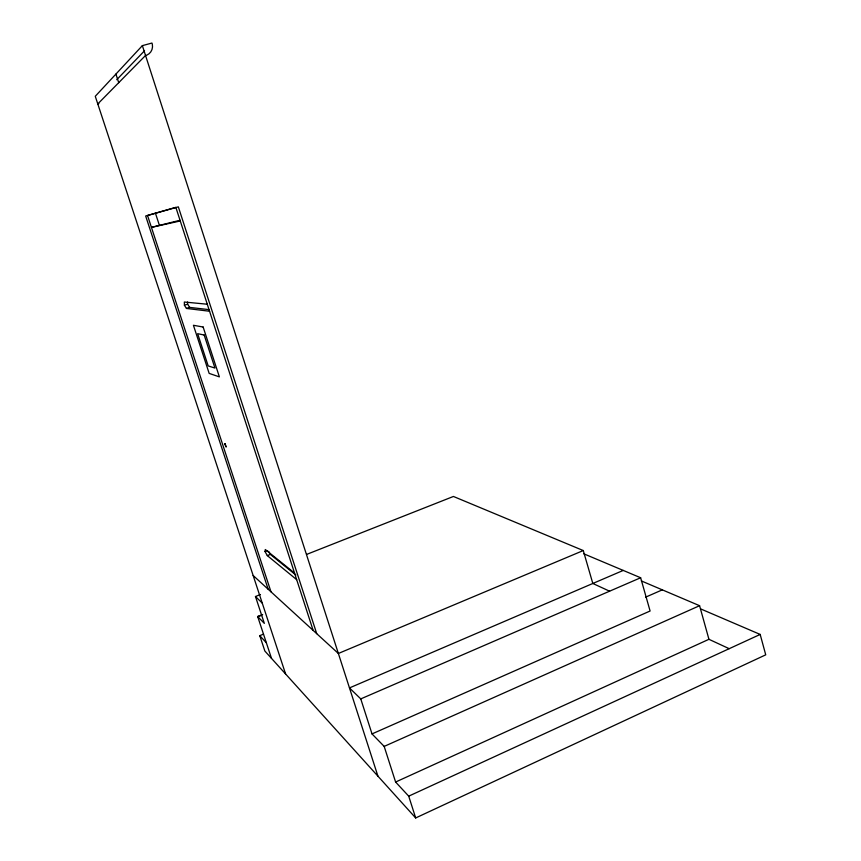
<?xml version="1.0" encoding="UTF-8"?>
<svg xmlns="http://www.w3.org/2000/svg" width="861" height="861" viewBox="0 0 861 861"><rect width="100%" height="100%" fill="white"/><g stroke="black" fill="none" stroke-linecap="round" stroke-linejoin="round"><path stroke-width="1.29" d="M296.668 579.647L267.297 555.603L264.994 551.503L265.306 549.512L294.537 573.049M98.832 103.643L97.788 103.933L145.531 55.47L146.854 55.104A10.547 9.901 48.2 0 0 152.343 44.277L151.945 43.05L142.366 45.633L95.27 96.292L285.604 673.991M116.73 79.718L144.53 50.767M263.509 634.137L259.774 635.666L264.854 651.024L415.68 817.95L765.73 654.834L760.177 634.428L700.542 608.856M623.235 570.423L349.469 687.917L360.759 698.895L372.017 733.916L384.178 746.401L395.608 782.036L408.717 796.156L760.177 634.428M395.608 782.036L708.937 639.303L729.192 648.688M384.178 746.401L699.584 605.703L708.937 639.303M372.017 733.916L650.098 611.009L640.638 577.753L583.876 553.838M645.632 597.157L662.313 589.85M360.759 698.895L640.638 577.753M609.588 591.195L592.82 583.478L583.274 550.556L338.362 653.477L253.166 575.514M262.659 614.517L257.676 616.541L271.506 658.374M261.529 615.411L257.676 616.541L264.338 623.375L255.469 596.512L260.452 594.52M306.645 554.409L453.424 496.463L583.274 550.556M267.297 555.603L270.343 554.409L295.883 575.03M264.994 551.503L267.018 550.706M209.567 311.241L186.46 308.453L184.405 305.224L187.601 304.17L187.569 302.028M186.46 308.453L189.657 307.399L209.137 309.637M179.992 220.276L151.428 227.369L180.261 220.965M175.795 207.34L147.532 215.487L270.978 591.808M207.286 304.224L184.351 302.017L184.405 305.224M641.37 580.938L699.584 605.703M255.469 596.512L262.25 603.098M259.774 635.666L266.329 642.736M187.601 304.17L189.657 307.399M268.61 551.331L270.343 554.409M268.18 589.258L145.66 216.003L178.335 206.855L316.73 633.674M115.923 74.078L118.732 82.678M155.389 213.065L159.274 224.947M175.902 207.533L313.146 630.403M142.366 45.633L377.936 776.17M408.717 796.156L415.68 817.95M203.142 327.029L193.424 325.275L209.158 373.394L219.383 376.881L203.142 327.029M204.175 335.026L197.643 333.67L208.19 365.925L214.949 368.067L204.175 335.026M225.195 443.996L224.527 443.619L226.195 447.042L225.195 443.996"/></g></svg>
